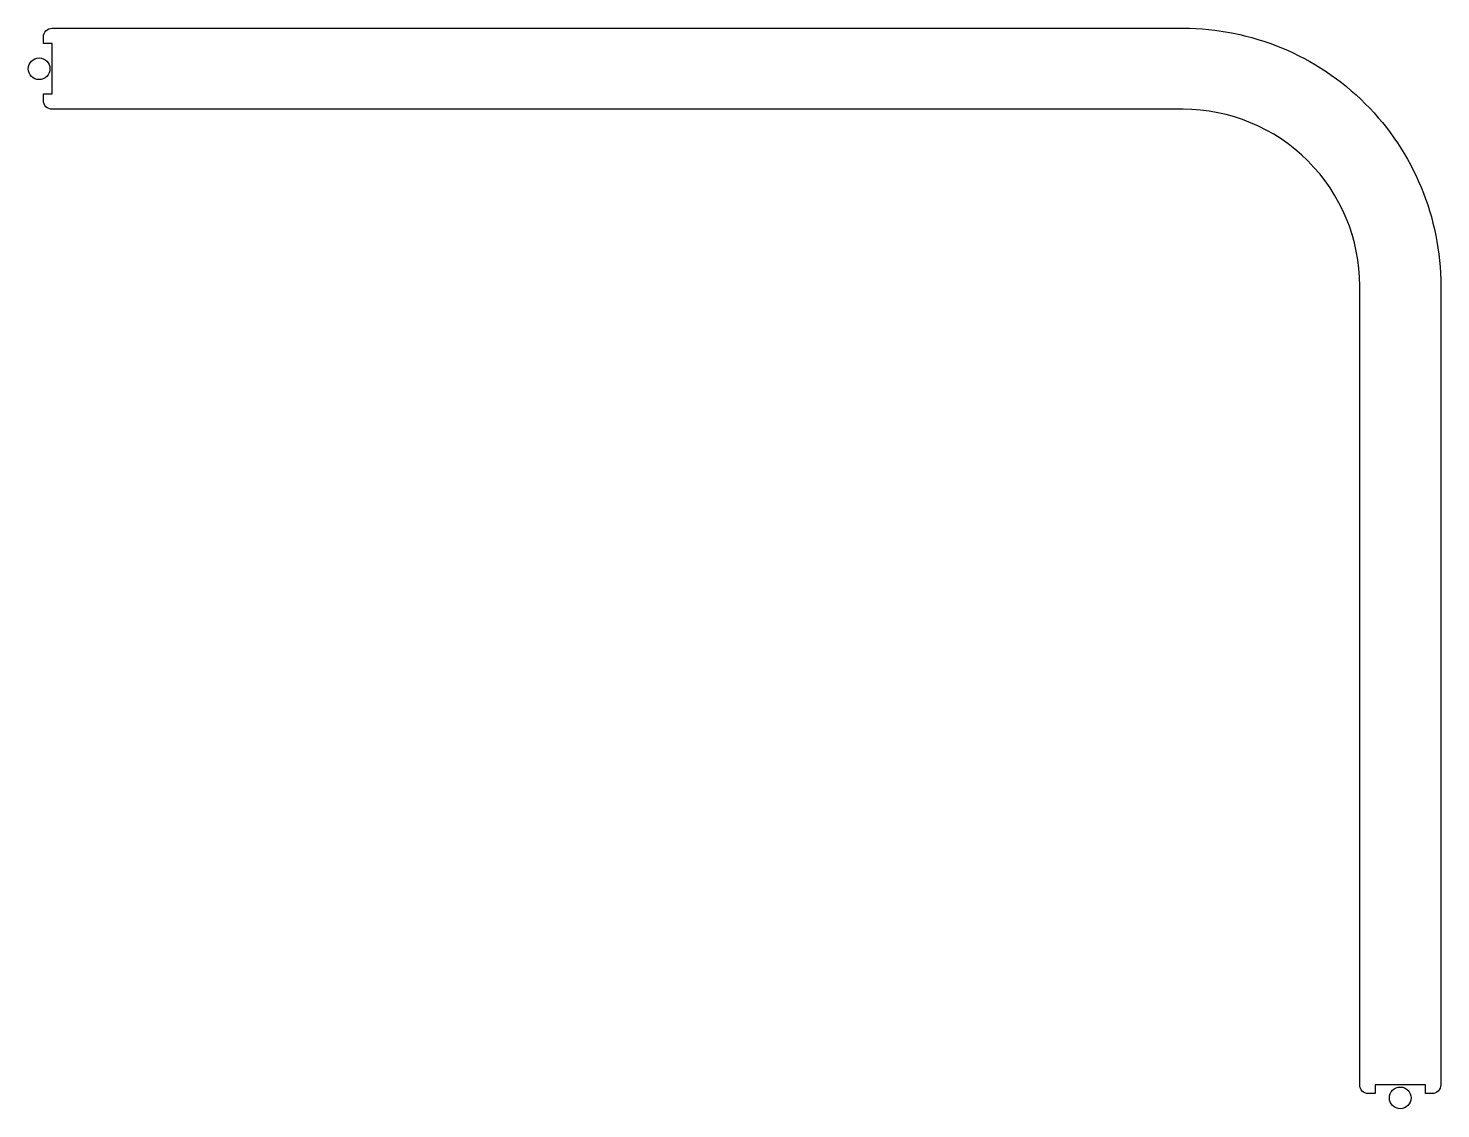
# Model space of a CAD drawing. Extents: x -0.005 to 0.647, y -0.48 to 0.019.
import ezdxf

# ---------------------------------------------------------------- set-up
doc = ezdxf.new("R2010")
doc.units = 0
doc.layers.add('90°', color=94, linetype='Continuous')

msp = doc.modelspace()

# ---------------------------------------------------------------- linework, layer by layer
msp.add_lwpolyline([(0.6467, -0.1002), (0.6467, -0.469, -0.414214), (0.6427, -0.473), (0.6396, -0.473), (0.6396, -0.469), (0.6164, -0.469), (0.6164, -0.473), (0.6133, -0.473, -0.414212), (0.6093, -0.469), (0.6093, -0.1002, 0.414214), (0.5278, -0.0187), (0.006, -0.0187, -0.414214), (0.002, -0.0147), (0.002, -0.0116), (0.006, -0.0116), (0.006, 0.0116), (0.002, 0.0116), (0.002, 0.0147, -0.414212), (0.006, 0.0187), (0.5278, 0.0187, -0.414214), (0.6467, -0.1002, 1)], format="xyb")
at = {"color": 251, "true_color": 0x636466}
msp.add_circle((0.628, -0.475), 0.005, dxfattribs=at)
at = {"layer": '90°', "color": 251, "true_color": 0x636466}
msp.add_circle((0, 0), 0.005, dxfattribs=at)

doc.saveas('drawing.dxf')
